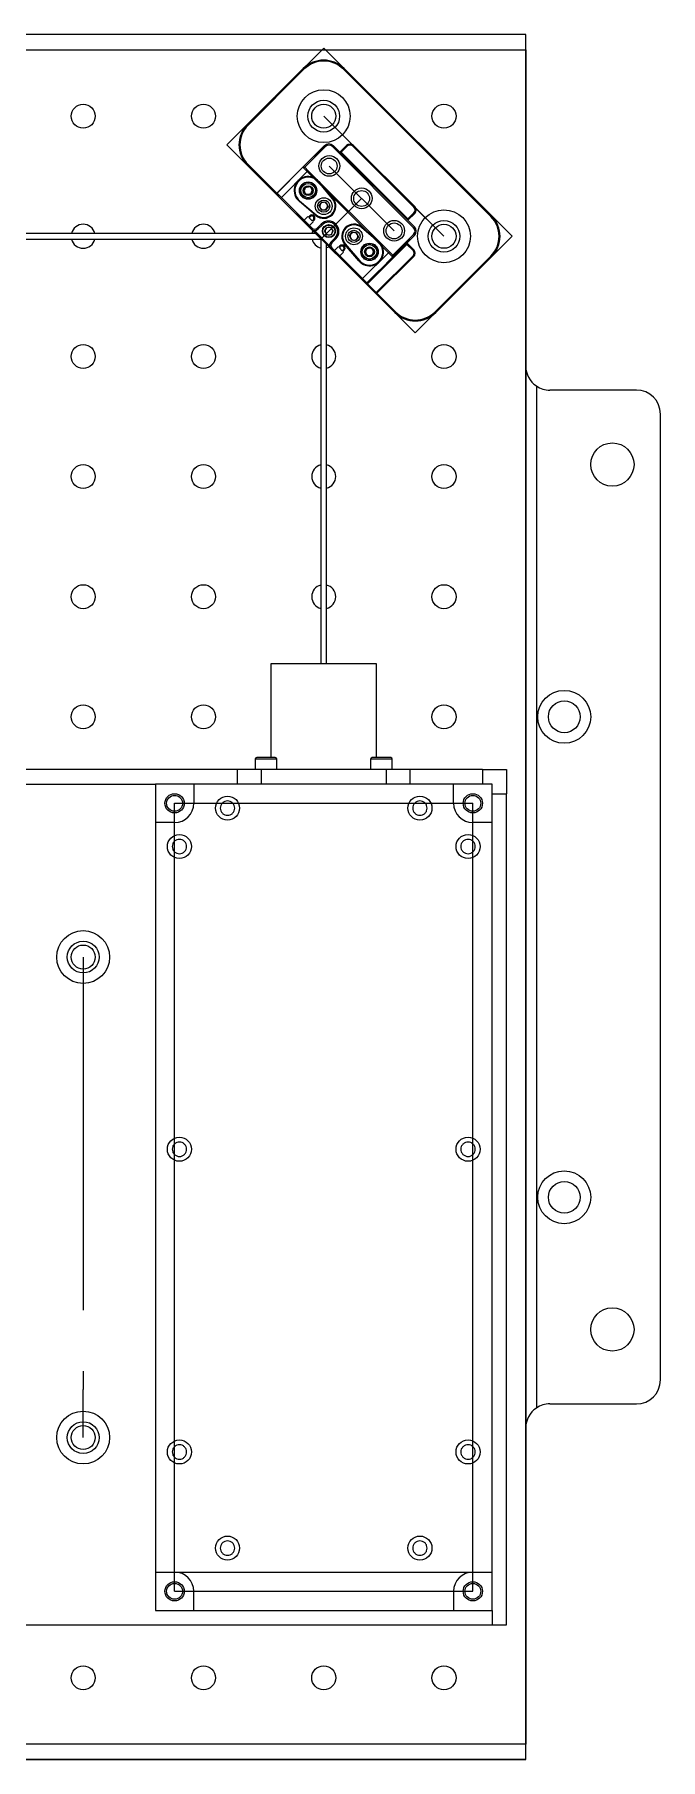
# Model space of a CAD drawing. Header units: millimetres. Extents: x 0 to 210, y 0 to 297.
# Drawn here: x 91.6 to 117.6, y 69.4 to 141.2 of the extents above; entities that cross this region are included whole.
import ezdxf

# ---------------------------------------------------------------- set-up
doc = ezdxf.new("R2010")
doc.units = ezdxf.units.MM
doc.linetypes.add('CENTERX2', pattern=[20.32, 12.7, -2.54, 2.54, -2.54])

msp = doc.modelspace()

# ---------------------------------------------------------------- linework, layer by layer
at = {"color": 7, "linetype": 'Continuous'}
for p, q in [((111.9911, 141.1541), (40.1906, 141.1541)), ((111.9911, 69.3541), (111.9911, 141.1541)), ((99.5694, 136.5608), (103.5911, 140.5825)), ((111.4195, 132.7541), (103.5911, 140.5825)), ((107.3978, 128.7324), (99.5694, 136.5608)), ((102.9086, 135.4482), (101.8309, 134.3705)), ((106.2851, 132.0716), (102.9086, 135.4482)), ((103.7111, 132.8741), (103.4711, 132.6341)), ((107.3978, 128.7324), (111.4195, 132.7541)), ((97.3911, 76.3541), (97.3911, 109.1541)), ((97.3911, 109.1541), (109.7911, 109.1541)), ((109.7911, 76.3541), (109.7911, 109.1541)), ((97.3911, 76.3541), (109.7911, 76.3541)), ((111.9911, 69.3541), (40.1906, 69.3541))]:
    msp.add_line(p, q, dxfattribs=at)
at = {"color": 7, "linetype": 'Continuous', "lineweight": 25}
for p, q in [((111.9911, 141.1541), (40.1906, 141.1541)), ((111.9911, 140.5141), (111.9911, 141.1541)), ((52.8706, 140.5141), (111.9911, 140.5141)), ((111.9911, 140.5141), (111.9911, 69.9941)), ((100.4179, 137.4093), (102.7425, 139.734)), ((102.7708, 139.7057), (100.4462, 137.3811)), ((102.7425, 139.734), (102.7708, 139.7057)), ((104.4396, 139.734), (104.4113, 139.7057)), ((110.5427, 133.5743), (104.4113, 139.7057)), ((104.4396, 139.734), (110.571, 133.6026)), ((100.4179, 137.4093), (100.4462, 137.3811)), ((101.6437, 134.5431), (103.6278, 136.5272)), ((102.729, 135.6278), (103.627, 136.5258)), ((103.6629, 136.4899), (102.8008, 135.6278)), ((103.6629, 136.4899), (103.627, 136.5258)), ((103.9503, 136.4899), (103.9862, 136.5258)), ((107.3269, 133.1133), (103.9503, 136.4899)), ((103.9862, 136.5258), (107.3628, 133.1492)), ((104.2614, 136.2528), (103.987, 136.5272)), ((104.2614, 136.2528), (104.5442, 136.5357)), ((104.5725, 136.5074), (104.318, 136.2528)), ((104.5442, 136.5357), (104.5725, 136.5074)), ((104.8271, 136.5357), (104.7988, 136.5074)), ((107.3444, 133.9618), (104.7988, 136.5074)), ((104.8271, 136.5357), (107.3727, 133.9901)), ((100.4462, 135.7406), (100.4179, 135.7123)), ((101.6437, 134.4865), (100.4179, 135.7123)), ((100.4462, 135.7406), (101.6437, 134.5431)), ((104.318, 136.2528), (104.2614, 136.2528)), ((107.0898, 133.4244), (104.2614, 136.2528)), ((104.318, 136.2528), (107.0898, 133.481)), ((101.6513, 134.5501), (102.729, 135.6278)), ((102.9086, 135.4482), (101.8309, 134.3705)), ((102.9086, 135.4482), (102.729, 135.6278)), ((102.729, 135.6278), (102.8008, 135.6278)), ((102.8008, 135.6278), (102.9445, 135.4841)), ((102.9086, 135.4482), (102.9445, 135.4841)), ((103.1532, 135.2035), (102.9086, 135.4482)), ((102.9445, 135.4841), (106.3211, 132.1075)), ((103.3906, 135.0351), (103.3673, 135.0154)), ((103.9557, 134.3197), (103.3673, 135.0154)), ((103.3906, 135.0351), (103.979, 134.3393)), ((101.6437, 134.5431), (101.6437, 134.4865)), ((101.6437, 134.4865), (101.6513, 134.4789)), ((101.6513, 134.4783), (101.6513, 134.5501)), ((101.6513, 134.5501), (101.8309, 134.3705)), ((101.795, 134.3346), (101.6513, 134.4783)), ((101.795, 134.3346), (101.8309, 134.3705)), ((103.0702, 133.0594), (101.795, 134.3346)), ((101.8309, 134.3705), (102.7775, 133.424)), ((105.4253, 132.9315), (103.7685, 134.5883)), ((103.9557, 134.3197), (103.979, 134.3393)), ((102.5673, 134.2118), (102.5869, 134.2351)), ((103.263, 133.6234), (102.5673, 134.2118)), ((102.5869, 134.2351), (103.2827, 133.6467)), ((102.9319, 133.5785), (102.7775, 133.424)), ((102.9553, 133.5551), (102.9319, 133.5785)), ((103.0091, 133.609), (102.9553, 133.5551)), ((103.0379, 133.5803), (102.984, 133.5264)), ((103.2827, 133.6467), (103.263, 133.6234)), ((103.4087, 134.0294), (103.5155, 134.1783)), ((103.4842, 133.8624), (103.4087, 134.0294)), ((103.4842, 133.8624), (103.6666, 133.8443)), ((103.6979, 134.1603), (103.5155, 134.1783)), ((103.7735, 133.9932), (103.6666, 133.8443)), ((103.6979, 134.1603), (103.7735, 133.9932)), ((107.0898, 133.481), (107.3444, 133.7355)), ((107.3727, 133.7073), (107.0898, 133.4244)), ((107.3727, 133.9901), (107.3444, 133.9618)), ((107.3444, 133.7355), (107.3727, 133.7073)), ((110.571, 133.6026), (110.5427, 133.5743)), ((103.2555, 132.8741), (48.9625, 132.8741)), ((102.7775, 133.424), (103.0038, 133.1977)), ((102.984, 133.5264), (103.1061, 133.4042)), ((103.0038, 133.1977), (103.1582, 133.3522)), ((103.0038, 133.1977), (103.1061, 133.0953)), ((103.0702, 133.0594), (103.1061, 133.0953)), ((103.0927, 133.037), (103.0702, 133.0594)), ((103.1928, 132.9368), (103.0927, 133.037)), ((103.1061, 133.4042), (103.16, 133.4581)), ((103.1349, 133.3755), (103.1888, 133.4294)), ((103.1582, 133.3522), (103.1349, 133.3755)), ((103.1928, 132.9368), (103.2287, 132.9728)), ((103.7738, 132.3558), (103.1928, 132.9368)), ((103.2012, 133.0003), (103.2287, 132.9728)), ((103.2036, 132.926), (103.2457, 132.8741)), ((103.2287, 132.9728), (103.8097, 132.3917)), ((103.2508, 132.8741), (103.2532, 132.8764)), ((103.3217, 133.0953), (103.4869, 133.2606)), ((103.3576, 133.0594), (103.3217, 133.0953)), ((103.5228, 133.2246), (103.3576, 133.0594)), ((103.4869, 133.2606), (103.5228, 133.2246)), ((103.6234, 132.9626), (103.709, 133.1248)), ((103.6234, 132.9626), (103.721, 132.8075)), ((103.709, 133.1248), (103.8921, 133.1317)), ((103.9898, 132.9766), (103.8921, 133.1317)), ((103.9898, 132.9766), (103.9042, 132.8144)), ((104.6659, 132.7721), (104.7727, 132.9211)), ((104.9552, 132.903), (104.7727, 132.9211)), ((104.9552, 132.903), (105.0307, 132.736)), ((105.1566, 133.1187), (105.1763, 133.142)), ((105.8524, 132.5303), (105.1566, 133.1187)), ((105.1763, 133.142), (105.8721, 132.5536)), ((107.0898, 133.481), (107.0898, 133.4244)), ((107.3642, 133.1501), (107.0898, 133.4244)), ((107.3269, 133.1133), (107.3628, 133.1492)), ((48.7225, 132.6341), (103.4711, 132.6341)), ((103.4833, 132.6463), (103.4711, 132.6341)), ((103.4711, 132.6341), (103.4711, 114.9541)), ((103.7111, 114.9541), (103.7111, 132.4185)), ((103.8178, 132.3084), (103.7111, 132.2687)), ((103.9042, 132.8144), (103.721, 132.8075)), ((103.7738, 132.3558), (103.8097, 132.3917)), ((103.874, 132.2557), (103.7738, 132.3558)), ((103.8097, 132.3917), (103.8373, 132.3642)), ((103.8282, 132.291), (104.0708, 132.0484)), ((103.8964, 132.2332), (103.874, 132.2557)), ((103.8964, 132.5206), (104.0616, 132.6858)), ((103.9323, 132.4847), (103.8964, 132.5206)), ((103.9323, 132.2691), (103.8964, 132.2332)), ((105.1716, 130.958), (103.8964, 132.2332)), ((104.0976, 132.6499), (103.9323, 132.4847)), ((103.9323, 132.2691), (104.0347, 132.1668)), ((104.1892, 132.3212), (104.0347, 132.1668)), ((104.0347, 132.1668), (104.261, 131.9405)), ((104.0976, 132.6499), (104.0616, 132.6858)), ((104.2125, 132.2979), (104.1892, 132.3212)), ((104.2664, 132.3518), (104.2125, 132.2979)), ((104.2951, 132.323), (104.2412, 132.2691)), ((104.2412, 132.2691), (104.3634, 132.147)), ((104.3634, 132.147), (104.4173, 132.2009)), ((104.3921, 132.1183), (104.446, 132.1722)), ((104.4155, 132.0949), (104.3921, 132.1183)), ((104.4837, 132.4457), (104.4604, 132.426)), ((105.0488, 131.7303), (104.4604, 132.426)), ((104.4837, 132.4457), (105.0721, 131.7499)), ((104.7414, 132.6051), (104.6659, 132.7721)), ((104.7414, 132.6051), (104.9239, 132.5871)), ((105.0307, 132.736), (104.9239, 132.5871)), ((105.352, 130.7786), (107.049, 132.4757)), ((107.049, 132.4191), (105.4085, 130.7786)), ((105.8721, 132.5536), (105.8524, 132.5303)), ((106.2851, 132.0716), (106.0405, 132.3162)), ((106.4647, 131.9638), (107.3269, 132.8259)), ((107.3628, 132.79), (106.4647, 131.892)), ((107.049, 132.4757), (107.3642, 132.7908)), ((107.049, 132.4191), (107.049, 132.4757)), ((107.049, 132.4757), (107.3319, 132.1928)), ((107.3036, 132.1646), (107.049, 132.4191)), ((107.3036, 132.1646), (107.3319, 132.1928)), ((107.3269, 132.8259), (107.3628, 132.79)), ((104.261, 131.9405), (104.4155, 132.0949)), ((104.261, 131.9405), (105.2075, 130.9939)), ((105.0488, 131.7303), (105.0721, 131.7499)), ((105.2075, 130.9939), (106.2851, 132.0716)), ((106.4647, 131.892), (105.3871, 130.8143)), ((105.7762, 130.4109), (107.3036, 131.9383)), ((107.3319, 131.91), (105.8045, 130.3826)), ((106.2851, 132.0716), (106.3211, 132.1075)), ((106.4647, 131.892), (106.2851, 132.0716)), ((106.3211, 132.1075), (106.4647, 131.9638)), ((106.4647, 131.892), (106.4647, 131.9638)), ((107.3319, 131.91), (107.3036, 131.9383)), ((108.218, 129.6092), (110.5427, 131.9338)), ((110.571, 131.9055), (108.2463, 129.5809)), ((110.571, 131.9055), (110.5427, 131.9338)), ((105.2075, 130.9939), (105.1716, 130.958)), ((105.3153, 130.8143), (105.1716, 130.958)), ((105.2075, 130.9939), (105.3871, 130.8143)), ((105.3871, 130.8143), (105.3153, 130.8143)), ((105.3158, 130.8143), (105.3518, 130.7784)), ((105.3518, 130.7784), (105.352, 130.7786)), ((106.5493, 129.5809), (105.3518, 130.7784)), ((105.7479, 130.3826), (105.352, 130.7786)), ((105.4085, 130.7786), (105.352, 130.7786)), ((105.4085, 130.7786), (105.7762, 130.4109)), ((105.7479, 130.3826), (105.7762, 130.4109)), ((105.7479, 130.3826), (105.8045, 130.3826)), ((105.8045, 130.3826), (105.7762, 130.4109)), ((105.8041, 130.3826), (106.5776, 129.6092)), ((106.5493, 129.5809), (106.5776, 129.6092)), ((108.2463, 129.5809), (108.218, 129.6092)), ((112.4311, 126.5256), (112.4311, 83.9826)), ((116.5911, 126.3541), (112.9911, 126.3541)), ((117.5911, 85.1541), (117.5911, 125.3541)), ((101.3911, 114.9541), (101.3911, 111.0541)), ((105.7911, 114.9541), (101.3911, 114.9541)), ((105.7911, 111.0541), (105.7911, 114.9541)), ((100.7411, 110.9916), (100.7411, 110.5541)), ((101.6411, 110.5541), (101.6411, 110.9916)), ((105.5411, 110.9916), (105.5411, 110.5541)), ((106.4411, 110.5541), (106.4411, 110.9916)), ((99.9911, 110.5541), (87.1911, 110.5541)), ((90.5911, 109.9541), (96.5911, 109.9541)), ((98.1911, 109.9541), (96.5911, 109.9541)), ((96.5911, 109.9541), (96.5911, 108.3541)), ((98.1911, 109.9541), (98.1911, 109.1541)), ((108.9911, 109.9541), (98.1911, 109.9541)), ((99.9911, 110.5541), (99.9911, 109.9541)), ((101.0007, 110.5541), (99.9911, 110.5541)), ((101.0007, 109.9541), (101.0007, 110.5541)), ((106.1814, 110.5541), (101.0007, 110.5541)), ((106.1814, 110.5541), (106.1814, 109.9541)), ((107.1911, 110.5541), (106.1814, 110.5541)), ((107.1911, 109.9541), (107.1911, 110.5541)), ((110.1911, 110.5541), (107.1911, 110.5541)), ((108.9911, 109.1541), (108.9911, 109.9541)), ((110.5911, 109.9541), (108.9911, 109.9541)), ((110.1911, 110.5541), (110.1911, 109.9541)), ((110.1911, 110.5541), (111.1911, 110.5541)), ((110.5911, 108.3541), (110.5911, 109.9541)), ((111.1911, 110.5541), (111.1911, 109.5541)), ((110.5911, 109.5541), (111.1911, 109.5541)), ((111.1911, 74.9541), (111.1911, 109.5541)), ((96.5911, 108.3541), (96.5911, 77.1541)), ((97.3911, 108.3541), (96.5911, 108.3541)), ((110.5911, 108.3541), (109.7911, 108.3541)), ((110.5911, 77.1541), (110.5911, 108.3541)), ((96.5911, 96.4541), (96.5907, 96.4541)), ((110.5914, 96.4541), (110.5911, 96.4541)), ((96.5907, 94.6945), (96.5911, 94.6945)), ((96.5911, 94.6541), (96.5907, 94.6541)), ((110.5914, 94.6541), (110.5911, 94.6541)), ((96.5911, 92.8541), (96.5907, 92.8541)), ((110.5914, 92.8541), (110.5911, 92.8541)), ((96.5911, 91.0541), (96.5907, 91.0541)), ((110.5914, 91.0541), (110.5911, 91.0541)), ((96.5911, 89.2541), (96.5907, 89.2541)), ((110.5914, 89.2541), (110.5911, 89.2541)), ((112.9911, 84.1541), (116.5911, 84.1541)), ((96.5907, 80.0541), (96.5911, 80.0541)), ((110.5911, 80.0541), (110.5914, 80.0541)), ((96.5911, 77.1541), (110.5911, 77.1541)), ((96.5911, 77.1541), (96.5911, 75.5541)), ((110.5911, 75.5541), (110.5911, 77.1541)), ((98.1911, 75.5541), (98.1911, 76.3541)), ((108.9911, 76.3541), (108.9911, 75.5541)), ((96.5911, 75.5541), (98.1911, 75.5541)), ((98.1911, 75.5541), (108.9911, 75.5541)), ((108.9911, 75.5541), (110.5911, 75.5541)), ((110.5911, 75.5541), (110.5911, 74.9541)), ((76.5911, 74.9541), (110.5911, 74.9541)), ((110.5911, 74.9541), (111.1911, 74.9541)), ((111.9911, 69.9941), (40.1906, 69.9941)), ((111.9911, 69.3541), (111.9911, 69.9941)), ((40.1906, 69.3541), (111.9911, 69.3541))]:
    msp.add_line(p, q, dxfattribs=at)
at = {"color": 7, "linetype": 'CENTERX2'}
for p, q in [((108.5911, 132.7541), (103.5911, 137.7541)), ((103.5911, 137.7541), (105.0053, 136.3399)), ((106.5171, 132.9789), (103.8159, 135.6801)), ((103.4836, 132.6466), (105.1665, 134.3295)), ((103.4836, 132.6466), (104.4735, 133.6365)), ((108.5911, 132.7541), (107.1769, 134.1683)), ((103.5911, 132.7541), (103.4711, 132.6341)), ((93.5911, 102.7541), (93.5911, 100.7541)), ((93.5911, 100.7541), (93.5911, 84.7541)), ((93.5911, 82.7541), (93.5911, 84.7541))]:
    msp.add_line(p, q, dxfattribs=at)
at = {"color": 8, "linetype": 'Continuous', "lineweight": 25}
for p, q in [((103.0927, 133.037), (103.0928, 133.0399)), ((103.2615, 133.0055), (103.2287, 132.9728)), ((103.8097, 132.3917), (103.8425, 132.4245)), ((103.874, 132.2557), (103.8769, 132.2558)), ((104.0708, 132.0484), (104.076, 132.0536)), ((101.6411, 110.9916), (100.7411, 110.9916)), ((106.4411, 110.9916), (105.5411, 110.9916))]:
    msp.add_line(p, q, dxfattribs=at)
at = {"color": 7, "linetype": 'Continuous', "lineweight": 25, "flags": 128}
msp.add_lwpolyline([(103.1057, 132.8741), (103.1435, 132.9769), (103.1466, 132.983)], dxfattribs=at)
at = {"color": 7, "linetype": 'Continuous', "lineweight": 25}
for centre, radius in [((103.5911, 137.7541), 1.1), ((93.5911, 137.7541), 0.5), ((98.5911, 137.7541), 0.5), ((103.5911, 137.7541), 0.66), ((103.5911, 137.7541), 0.5), ((108.5911, 137.7541), 0.5), ((103.8246, 135.6816), 0.4305), ((103.8159, 135.6801), 0.33), ((102.9445, 134.6579), 0.3607), ((102.9445, 134.6579), 0.3505), ((102.9445, 134.6579), 0.2997), ((102.9445, 134.6579), 0.2032), ((103.5911, 134.0113), 0.3505), ((105.1716, 134.3346), 0.4305), ((105.1665, 134.3295), 0.33), ((103.5911, 134.0113), 0.2532), ((108.5911, 132.7541), 1.1), ((103.8066, 132.9696), 0.2705), ((103.8066, 132.9696), 0.2532), ((104.8483, 132.7541), 0.3505), ((104.8483, 132.7541), 0.2532), ((106.5186, 132.9876), 0.4305), ((106.5171, 132.9789), 0.33), ((108.5911, 132.7541), 0.66), ((108.5911, 132.7541), 0.5), ((105.4949, 132.1075), 0.3607), ((105.4949, 132.1075), 0.3505), ((105.4949, 132.1075), 0.2997), ((105.4949, 132.1075), 0.2032), ((93.5911, 127.7541), 0.5), ((98.5911, 127.7541), 0.5), ((108.5911, 127.7541), 0.5), ((115.5911, 123.2541), 0.9), ((93.5911, 122.7541), 0.5), ((98.5911, 122.7541), 0.5), ((108.5911, 122.7541), 0.5), ((93.5911, 117.7541), 0.5), ((98.5911, 117.7541), 0.5), ((108.5911, 117.7541), 0.5), ((113.5906, 112.7541), 1.1), ((93.5911, 112.7541), 0.5), ((98.5911, 112.7541), 0.5), ((108.5911, 112.7541), 0.5), ((113.5906, 112.7541), 0.66), ((97.3911, 109.1541), 0.4), ((97.3911, 109.1541), 0.33), ((99.5911, 108.9541), 0.5), ((107.5911, 108.9541), 0.5), ((109.7911, 109.1541), 0.4), ((109.7911, 109.1541), 0.33), ((97.5911, 107.3541), 0.5), ((109.5911, 107.3541), 0.5), ((93.5911, 102.7541), 1.1), ((93.5911, 102.7541), 0.66), ((93.5911, 102.7541), 0.5), ((97.5911, 94.7541), 0.5), ((109.5911, 94.7541), 0.5), ((113.5906, 92.7541), 1.1), ((113.5906, 92.7541), 0.66), ((115.5911, 87.2541), 0.9), ((93.5911, 82.7541), 1.1), ((93.5911, 82.7541), 0.66), ((93.5911, 82.7541), 0.5), ((97.5911, 82.1541), 0.5), ((109.5911, 82.1541), 0.5), ((99.5911, 78.1541), 0.5), ((107.5911, 78.1541), 0.5), ((97.3911, 76.3541), 0.4), ((97.3911, 76.3541), 0.33), ((109.7911, 76.3541), 0.4), ((109.7911, 76.3541), 0.33), ((93.5911, 72.7541), 0.5), ((98.5911, 72.7541), 0.5), ((103.5911, 72.7541), 0.5), ((108.5911, 72.7541), 0.5)]:
    msp.add_circle(centre, radius, dxfattribs=at)
for centre, radius, start, end in [((103.5911, 138.8854), 1.2, 45, 135), ((103.5911, 138.8854), 1.16, 45, 135), ((101.2664, 136.5608), 1.2, 135, 225), ((101.2664, 136.5608), 1.16, 135, 225), ((103.8066, 136.3462), 0.254, 45, 135), ((103.8066, 136.3462), 0.2032, 45, 135), ((104.6857, 136.3943), 0.2, 45, 135), ((104.6857, 136.3943), 0.16, 45, 135), ((102.9445, 134.6579), 0.5842, 40.219808, 229.780192), ((102.9445, 134.6579), 0.5537, 40.219808, 229.780192), ((102.9445, 134.6579), 0.16, 154.229412, 214.229412), ((102.9445, 134.6579), 0.16, 94.229412, 154.229412), ((102.9445, 134.6579), 0.16, 274.229412, 334.229412), ((102.9445, 134.6579), 0.16, 334.229412, 34.229412), ((103.5911, 134.0113), 0.508, 229.780192, 40.219808), ((103.5911, 134.0113), 0.4775, 229.780192, 40.219808), ((102.2538, 133.9783), 0.0799, 200.573775, 249.143674), ((103.0989, 133.5192), 0.127, 315, 135), ((103.0989, 133.5192), 0.0864, 315, 135), ((103.5911, 134.0113), 0.1588, 144.343443, 204.343467), ((103.5911, 134.0113), 0.1588, 204.343467, 264.343419), ((103.5911, 134.0113), 0.1587, 84.343419, 144.343443), ((103.5911, 134.0113), 0.1588, 264.343419, 324.343443), ((103.5911, 134.0113), 0.1587, 24.343467, 84.343419), ((103.5911, 134.0113), 0.1588, 324.343443, 24.343467), ((107.2313, 133.8487), 0.16, 315, 45), ((107.2313, 133.8487), 0.2, 315, 45), ((109.7224, 132.7541), 1.16, 315, 45), ((109.7224, 132.7541), 1.2, 315, 45), ((93.5911, 132.7541), 0.5, 90, 166.11346), ((93.5911, 132.7541), 0.5, 13.88654, 90), ((98.5911, 132.7541), 0.5, 90, 166.11346), ((98.5911, 132.7541), 0.5, 13.88654, 90), ((103.2139, 133.2031), 0.2032, 225, 315), ((103.2139, 133.2031), 0.1524, 225, 315), ((103.7922, 132.9552), 0.4318, 315, 135), ((103.7922, 132.9552), 0.381, 315, 135), ((103.8066, 132.9696), 0.1588, 152.177885, 212.177838), ((103.8066, 132.9696), 0.1588, 92.177861, 152.177885), ((103.8066, 132.9696), 0.1588, 212.177838, 272.177861), ((103.8066, 132.9696), 0.1588, 32.177838, 92.177861), ((103.8066, 132.9696), 0.1588, 272.177861, 332.177885), ((103.8066, 132.9696), 0.1588, 332.177885, 32.177838), ((104.8483, 132.7541), 0.508, 49.780192, 220.219808), ((104.8483, 132.7541), 0.4775, 49.780192, 220.219808), ((104.8483, 132.7541), 0.1588, 144.343443, 204.343467), ((104.8483, 132.7541), 0.1588, 84.343419, 144.343443), ((104.8483, 132.7541), 0.1587, 24.343467, 84.343419), ((107.1832, 132.9696), 0.2032, 315, 45), ((107.1832, 132.9696), 0.254, 315, 45), ((107.1846, 132.9705), 0.254, 315, 45), ((93.5911, 132.7541), 0.5, 193.88654, 346.11346), ((98.5911, 132.7541), 0.5, 193.88654, 346.11346), ((103.5911, 132.7541), 0.5, 193.88654, 256.11346), ((104.0401, 132.3769), 0.2032, 135, 225), ((104.0401, 132.3769), 0.1524, 135, 225), ((104.3562, 132.262), 0.127, 315, 135), ((104.3562, 132.262), 0.0864, 315, 135), ((104.8483, 132.7541), 0.1588, 204.343467, 264.343419), ((104.8483, 132.7541), 0.1588, 264.343419, 324.343443), ((104.8483, 132.7541), 0.1587, 324.343443, 24.343467), ((105.4949, 132.1075), 0.5842, 220.219808, 49.780192), ((105.4949, 132.1075), 0.5537, 220.219808, 49.780192), ((105.4949, 132.1075), 0.16, 165, 225), ((105.4949, 132.1075), 0.16, 105, 165), ((105.4949, 132.1075), 0.16, 45, 105), ((105.4949, 132.1075), 0.16, 345, 45), ((107.1904, 132.0514), 0.16, 315, 45), ((107.1904, 132.0514), 0.2, 315, 45), ((104.0888, 132.0664), 0.0254, 225, 269.765085), ((105.4949, 132.1075), 0.16, 225, 285), ((105.4949, 132.1075), 0.16, 285, 345), ((107.3978, 130.4294), 1.2, 225, 315), ((107.3978, 130.4294), 1.16, 225, 315), ((103.5911, 127.7541), 0.5, 103.88654, 256.11346), ((103.5911, 127.7541), 0.5, 283.88654, 76.11346), ((112.9911, 127.3541), 1, 180, 235.944202), ((112.9911, 127.3541), 1, 235.944202, 270), ((116.5911, 125.3541), 1, 0, 90), ((103.5911, 122.7541), 0.5, 103.88654, 256.11346), ((103.5911, 122.7541), 0.5, 283.88654, 76.11346), ((103.5911, 117.7541), 0.5, 103.88654, 256.11346), ((103.5911, 117.7541), 0.5, 283.88654, 76.11346), ((100.8036, 110.9916), 0.0625, 90, 180), ((101.5786, 110.9916), 0.0625, 0, 90), ((105.6036, 110.9916), 0.0625, 90, 180), ((106.3786, 110.9916), 0.0625, 0, 90), ((97.3911, 109.1541), 0.8, 270, 360), ((109.7911, 109.1541), 0.8, 180, 270), ((116.5911, 85.1541), 1, 270, 0), ((112.9911, 83.1541), 1, 90, 124.055798), ((112.9911, 83.1541), 1, 124.055798, 180), ((97.3911, 76.3541), 0.8, 0, 90), ((109.7911, 76.3541), 0.8, 90, 180)]:
    msp.add_arc(centre, radius, start, end, dxfattribs=at)
for points, knots in [([(102.7602, 134.6443), (102.7705, 134.6655), (102.7874, 134.7005), (102.8166, 134.761), (102.8319, 134.7926), (102.8406, 134.8107)], [0, 0, 0, 0, 0.39827989, 0.65758304, 1, 1, 1, 1]), ([(102.8642, 134.4915), (102.8509, 134.511), (102.829, 134.5432), (102.7913, 134.5986), (102.7715, 134.6277), (102.7602, 134.6443)], [0, 0, 0, 0, 0.3982799, 0.657583, 1, 1, 1, 1]), ([(102.8406, 134.8107), (102.8538, 134.8116), (102.8824, 134.8138), (102.9319, 134.8174), (102.982, 134.8211), (103.011, 134.8233), (103.0248, 134.8243)], [0, 0, 0, 0, 0.2310333, 0.497074, 0.7599085, 1, 1, 1, 1]), ([(103.0484, 134.5051), (103.0346, 134.5041), (103.0056, 134.502), (102.9555, 134.4982), (102.906, 134.4946), (102.8774, 134.4925), (102.8642, 134.4915)], [0, 0, 0, 0, 0.24009155, 0.50292603, 0.76896671, 1, 1, 1, 1]), ([(103.0248, 134.8243), (103.0381, 134.8048), (103.06, 134.7726), (103.0977, 134.7171), (103.1175, 134.6881), (103.1288, 134.6715)], [0, 0, 0, 0, 0.3982799, 0.657583, 1, 1, 1, 1]), ([(103.1288, 134.6715), (103.1185, 134.6503), (103.1016, 134.6152), (103.0724, 134.5548), (103.0571, 134.5231), (103.0484, 134.5051)], [0, 0, 0, 0, 0.3982799, 0.657583, 1, 1, 1, 1]), ([(105.3164, 132.0597), (105.3225, 132.0824), (105.3326, 132.12), (105.3499, 132.1849), (105.359, 132.2188), (105.3642, 132.2382)], [0, 0, 0, 0, 0.3982799, 0.657583, 1, 1, 1, 1]), ([(105.3642, 132.2382), (105.387, 132.2443), (105.4246, 132.2543), (105.4894, 132.2717), (105.5234, 132.2808), (105.5427, 132.286)], [0, 0, 0, 0, 0.39827989, 0.65758304, 1, 1, 1, 1]), ([(105.5427, 132.286), (105.5525, 132.2762), (105.573, 132.2556), (105.6086, 132.2201), (105.6437, 132.185), (105.6639, 132.1647), (105.6734, 132.1553)], [0, 0, 0, 0, 0.2400915, 0.502926, 0.7689667, 1, 1, 1, 1]), ([(105.6734, 132.1553), (105.6673, 132.1326), (105.6572, 132.095), (105.6398, 132.0301), (105.6307, 131.9962), (105.6255, 131.9768)], [0, 0, 0, 0, 0.3982799, 0.657583, 1, 1, 1, 1]), ([(105.4471, 131.929), (105.4376, 131.9384), (105.4174, 131.9587), (105.3823, 131.9938), (105.3467, 132.0293), (105.3262, 132.0499), (105.3164, 132.0597)], [0, 0, 0, 0, 0.2310333, 0.497074, 0.7599085, 1, 1, 1, 1]), ([(105.6255, 131.9768), (105.6028, 131.9707), (105.5652, 131.9607), (105.5004, 131.9433), (105.4664, 131.9342), (105.4471, 131.929)], [0, 0, 0, 0, 0.3982799, 0.657583, 1, 1, 1, 1]), ([(101.339, 111.0541), (101.292, 111.0541), (101.2194, 111.0541), (101.1175, 111.0541), (101.0415, 111.0541), (100.9714, 111.0541), (100.8934, 111.0541), (100.8264, 111.0541), (100.7994, 111.0541), (100.8039, 111.0541), (100.804, 111.0541)], [0, 0, 0, 0, 0.19199161, 0.29638148, 0.40091301, 0.50530293, 0.60983452, 0.80182614, 0.99381775, 1, 1, 1, 1]), ([(101.5781, 111.0541), (101.577, 111.0541), (101.5748, 111.0541), (101.5512, 111.0541), (101.5137, 111.0541), (101.4485, 111.0541), (101.3821, 111.0541), (101.339, 111.0541)], [0, 0, 0, 0, 0.1623958, 0.3356216, 0.5086127, 0.6818386, 1, 1, 1, 1]), ([(106.139, 111.0541), (106.092, 111.0541), (106.0194, 111.0541), (105.9175, 111.0541), (105.8415, 111.0541), (105.7714, 111.0541), (105.6934, 111.0541), (105.6264, 111.0541), (105.5994, 111.0541), (105.6039, 111.0541), (105.604, 111.0541)], [0, 0, 0, 0, 0.19199161, 0.29638148, 0.40091301, 0.50530293, 0.60983452, 0.80182614, 0.99381775, 1, 1, 1, 1]), ([(106.3781, 111.0541), (106.377, 111.0541), (106.3748, 111.0541), (106.3512, 111.0541), (106.3137, 111.0541), (106.2485, 111.0541), (106.1821, 111.0541), (106.139, 111.0541)], [0, 0, 0, 0, 0.1623958, 0.3356216, 0.5086127, 0.6818386, 1, 1, 1, 1]), ([(99.8911, 108.9541), (99.887, 108.9918), (99.8808, 109.05), (99.8435, 109.12), (99.8047, 109.1676), (99.757, 109.2067), (99.6871, 109.2428), (99.5911, 109.2614), (99.4951, 109.2428), (99.4252, 109.2067), (99.3775, 109.1677), (99.3387, 109.12), (99.3013, 109.0501), (99.2951, 108.9918), (99.2911, 108.9541)], [0, 0, 0, 0, 0.1197215, 0.1848037, 0.2499999, 0.3150822, 0.3802785, 0.5, 0.6197215, 0.6848037, 0.7499999, 0.8150822, 0.8802785, 1, 1, 1, 1]), ([(107.8911, 108.9541), (107.887, 108.9918), (107.8808, 109.05), (107.8435, 109.12), (107.8047, 109.1676), (107.757, 109.2067), (107.6871, 109.2428), (107.5911, 109.2614), (107.4951, 109.2428), (107.4252, 109.2067), (107.3775, 109.1677), (107.3387, 109.12), (107.3013, 109.0501), (107.2951, 108.9918), (107.2911, 108.9541)], [0, 0, 0, 0, 0.1197215, 0.1848037, 0.2499999, 0.3150822, 0.3802785, 0.5, 0.6197215, 0.6848037, 0.7499999, 0.8150822, 0.8802785, 1, 1, 1, 1]), ([(99.2911, 108.9541), (99.2951, 108.9164), (99.3013, 108.8581), (99.3387, 108.7882), (99.3774, 108.7405), (99.4252, 108.7015), (99.4951, 108.6653), (99.5911, 108.6468), (99.687, 108.6653), (99.7569, 108.7015), (99.8047, 108.7405), (99.8435, 108.7882), (99.8808, 108.8581), (99.887, 108.9164), (99.8911, 108.9541)], [0, 0, 0, 0, 0.1197215, 0.1848037, 0.2499999, 0.3150822, 0.3802785, 0.5, 0.6197215, 0.6848037, 0.7499999, 0.8150822, 0.8802785, 1, 1, 1, 1]), ([(107.2911, 108.9541), (107.2951, 108.9164), (107.3013, 108.8581), (107.3387, 108.7882), (107.3774, 108.7405), (107.4252, 108.7015), (107.4951, 108.6653), (107.5911, 108.6468), (107.687, 108.6653), (107.7569, 108.7015), (107.8047, 108.7405), (107.8435, 108.7882), (107.8808, 108.8581), (107.887, 108.9164), (107.8911, 108.9541)], [0, 0, 0, 0, 0.1197215, 0.1848037, 0.2499999, 0.3150822, 0.3802785, 0.5, 0.6197215, 0.6848037, 0.7499999, 0.8150822, 0.8802785, 1, 1, 1, 1]), ([(97.8911, 107.3541), (97.887, 107.3918), (97.8808, 107.45), (97.8435, 107.52), (97.8047, 107.5676), (97.757, 107.6067), (97.6871, 107.6428), (97.5911, 107.6614), (97.4951, 107.6428), (97.4252, 107.6067), (97.3775, 107.5677), (97.3387, 107.52), (97.3013, 107.4501), (97.2951, 107.3918), (97.2911, 107.3541)], [0, 0, 0, 0, 0.1197215, 0.1848037, 0.2499999, 0.3150822, 0.3802785, 0.5, 0.6197215, 0.6848037, 0.7499999, 0.8150822, 0.8802785, 1, 1, 1, 1]), ([(97.2911, 107.3541), (97.2951, 107.3164), (97.3013, 107.2581), (97.3387, 107.1882), (97.3774, 107.1405), (97.4252, 107.1015), (97.4951, 107.0653), (97.5911, 107.0468), (97.687, 107.0653), (97.7569, 107.1015), (97.8047, 107.1405), (97.8435, 107.1882), (97.8808, 107.2581), (97.887, 107.3164), (97.8911, 107.3541)], [0, 0, 0, 0, 0.1197215, 0.1848037, 0.2499999, 0.3150822, 0.3802785, 0.5, 0.6197215, 0.6848037, 0.7499999, 0.8150822, 0.8802785, 1, 1, 1, 1]), ([(109.8911, 107.3541), (109.887, 107.3918), (109.8808, 107.45), (109.8435, 107.52), (109.8047, 107.5676), (109.757, 107.6067), (109.6871, 107.6428), (109.5911, 107.6614), (109.4951, 107.6428), (109.4252, 107.6067), (109.3775, 107.5677), (109.3387, 107.52), (109.3013, 107.4501), (109.2951, 107.3918), (109.2911, 107.3541)], [0, 0, 0, 0, 0.1197215, 0.1848037, 0.2499999, 0.3150822, 0.3802785, 0.5, 0.6197215, 0.6848037, 0.7499999, 0.8150822, 0.8802785, 1, 1, 1, 1]), ([(109.2911, 107.3541), (109.2951, 107.3164), (109.3013, 107.2581), (109.3387, 107.1882), (109.3774, 107.1405), (109.4252, 107.1015), (109.4951, 107.0653), (109.5911, 107.0468), (109.687, 107.0653), (109.7569, 107.1015), (109.8047, 107.1405), (109.8435, 107.1882), (109.8808, 107.2581), (109.887, 107.3164), (109.8911, 107.3541)], [0, 0, 0, 0, 0.1197215, 0.1848037, 0.2499999, 0.3150822, 0.3802785, 0.5, 0.6197215, 0.6848037, 0.7499999, 0.8150822, 0.8802785, 1, 1, 1, 1]), ([(97.8911, 94.7541), (97.887, 94.7918), (97.8808, 94.85), (97.8435, 94.92), (97.8047, 94.9676), (97.757, 95.0067), (97.6871, 95.0428), (97.5911, 95.0614), (97.4951, 95.0428), (97.4252, 95.0067), (97.3775, 94.9677), (97.3387, 94.92), (97.3013, 94.8501), (97.2951, 94.7918), (97.2911, 94.7541)], [0, 0, 0, 0, 0.1197215, 0.1848037, 0.2499999, 0.3150822, 0.3802785, 0.5, 0.6197215, 0.6848037, 0.7499999, 0.8150822, 0.8802785, 1, 1, 1, 1]), ([(109.8911, 94.7541), (109.887, 94.7918), (109.8808, 94.85), (109.8435, 94.92), (109.8047, 94.9676), (109.757, 95.0067), (109.6871, 95.0428), (109.5911, 95.0614), (109.4951, 95.0428), (109.4252, 95.0067), (109.3775, 94.9677), (109.3387, 94.92), (109.3013, 94.8501), (109.2951, 94.7918), (109.2911, 94.7541)], [0, 0, 0, 0, 0.1197215, 0.1848037, 0.2499999, 0.3150822, 0.3802785, 0.5, 0.6197215, 0.6848037, 0.7499999, 0.8150822, 0.8802785, 1, 1, 1, 1]), ([(97.2911, 94.7541), (97.2951, 94.7164), (97.3013, 94.6581), (97.3387, 94.5882), (97.3774, 94.5405), (97.4252, 94.5015), (97.4951, 94.4653), (97.5911, 94.4468), (97.687, 94.4653), (97.7569, 94.5015), (97.8047, 94.5405), (97.8435, 94.5882), (97.8808, 94.6581), (97.887, 94.7164), (97.8911, 94.7541)], [0, 0, 0, 0, 0.1197215, 0.1848037, 0.2499999, 0.3150822, 0.3802785, 0.5, 0.6197215, 0.6848037, 0.7499999, 0.8150822, 0.8802785, 1, 1, 1, 1]), ([(109.2911, 94.7541), (109.2951, 94.7164), (109.3013, 94.6581), (109.3387, 94.5882), (109.3774, 94.5405), (109.4252, 94.5015), (109.4951, 94.4653), (109.5911, 94.4468), (109.687, 94.4653), (109.7569, 94.5015), (109.8047, 94.5405), (109.8435, 94.5882), (109.8808, 94.6581), (109.887, 94.7164), (109.8911, 94.7541)], [0, 0, 0, 0, 0.1197215, 0.1848037, 0.2499999, 0.3150822, 0.3802785, 0.5, 0.6197215, 0.6848037, 0.7499999, 0.8150822, 0.8802785, 1, 1, 1, 1]), ([(97.8911, 82.1541), (97.887, 82.1918), (97.8808, 82.25), (97.8435, 82.32), (97.8047, 82.3676), (97.757, 82.4067), (97.6871, 82.4428), (97.5911, 82.4614), (97.4951, 82.4428), (97.4252, 82.4067), (97.3775, 82.3677), (97.3387, 82.32), (97.3013, 82.2501), (97.2951, 82.1918), (97.2911, 82.1541)], [0, 0, 0, 0, 0.1197215, 0.1848037, 0.2499999, 0.3150822, 0.3802785, 0.5, 0.6197215, 0.6848037, 0.7499999, 0.8150822, 0.8802785, 1, 1, 1, 1]), ([(97.2911, 82.1541), (97.2951, 82.1164), (97.3013, 82.0581), (97.3387, 81.9882), (97.3774, 81.9405), (97.4252, 81.9015), (97.4951, 81.8653), (97.5911, 81.8468), (97.687, 81.8653), (97.7569, 81.9015), (97.8047, 81.9405), (97.8435, 81.9882), (97.8808, 82.0581), (97.887, 82.1164), (97.8911, 82.1541)], [0, 0, 0, 0, 0.1197215, 0.1848037, 0.2499999, 0.3150822, 0.3802785, 0.5, 0.6197215, 0.6848037, 0.7499999, 0.8150822, 0.8802785, 1, 1, 1, 1]), ([(109.8911, 82.1541), (109.887, 82.1918), (109.8808, 82.25), (109.8435, 82.32), (109.8047, 82.3676), (109.757, 82.4067), (109.6871, 82.4428), (109.5911, 82.4614), (109.4951, 82.4428), (109.4252, 82.4067), (109.3775, 82.3677), (109.3387, 82.32), (109.3013, 82.2501), (109.2951, 82.1918), (109.2911, 82.1541)], [0, 0, 0, 0, 0.11972147, 0.18480366, 0.24999995, 0.31508218, 0.38027853, 0.5, 0.61972147, 0.68480366, 0.74999995, 0.81508218, 0.88027853, 1, 1, 1, 1]), ([(109.2911, 82.1541), (109.2951, 82.1164), (109.3013, 82.0581), (109.3387, 81.9882), (109.3774, 81.9405), (109.4252, 81.9015), (109.4951, 81.8653), (109.5911, 81.8468), (109.687, 81.8653), (109.7569, 81.9015), (109.8047, 81.9405), (109.8435, 81.9882), (109.8808, 82.0581), (109.887, 82.1164), (109.8911, 82.1541)], [0, 0, 0, 0, 0.1197215, 0.1848037, 0.2499999, 0.3150822, 0.3802785, 0.5, 0.6197215, 0.6848037, 0.7499999, 0.8150822, 0.8802785, 1, 1, 1, 1]), ([(99.8911, 78.1541), (99.887, 78.1918), (99.8808, 78.25), (99.8435, 78.32), (99.8047, 78.3676), (99.757, 78.4067), (99.6871, 78.4428), (99.5911, 78.4614), (99.4951, 78.4428), (99.4252, 78.4067), (99.3775, 78.3677), (99.3387, 78.32), (99.3013, 78.2501), (99.2951, 78.1918), (99.2911, 78.1541)], [0, 0, 0, 0, 0.1197215, 0.1848037, 0.2499999, 0.3150822, 0.3802785, 0.5, 0.6197215, 0.6848037, 0.7499999, 0.8150822, 0.8802785, 1, 1, 1, 1]), ([(107.8911, 78.1541), (107.887, 78.1918), (107.8808, 78.25), (107.8435, 78.32), (107.8047, 78.3676), (107.757, 78.4067), (107.6871, 78.4428), (107.5911, 78.4614), (107.4951, 78.4428), (107.4252, 78.4067), (107.3775, 78.3677), (107.3387, 78.32), (107.3013, 78.2501), (107.2951, 78.1918), (107.2911, 78.1541)], [0, 0, 0, 0, 0.1197215, 0.1848037, 0.2499999, 0.3150822, 0.3802785, 0.5, 0.6197215, 0.6848037, 0.7499999, 0.8150822, 0.8802785, 1, 1, 1, 1]), ([(99.2911, 78.1541), (99.2951, 78.1164), (99.3013, 78.0581), (99.3387, 77.9882), (99.3774, 77.9405), (99.4252, 77.9015), (99.4951, 77.8653), (99.5911, 77.8468), (99.687, 77.8653), (99.7569, 77.9015), (99.8047, 77.9405), (99.8435, 77.9882), (99.8808, 78.0581), (99.887, 78.1164), (99.8911, 78.1541)], [0, 0, 0, 0, 0.1197215, 0.1848037, 0.2499999, 0.3150822, 0.3802785, 0.5, 0.6197215, 0.6848037, 0.7499999, 0.8150822, 0.8802785, 1, 1, 1, 1]), ([(107.2911, 78.1541), (107.2951, 78.1164), (107.3013, 78.0581), (107.3387, 77.9882), (107.3774, 77.9405), (107.4252, 77.9015), (107.4951, 77.8653), (107.5911, 77.8468), (107.687, 77.8653), (107.7569, 77.9015), (107.8047, 77.9405), (107.8435, 77.9882), (107.8808, 78.0581), (107.887, 78.1164), (107.8911, 78.1541)], [0, 0, 0, 0, 0.1197215, 0.1848037, 0.2499999, 0.3150822, 0.3802785, 0.5, 0.6197215, 0.6848037, 0.7499999, 0.8150822, 0.8802785, 1, 1, 1, 1])]:
    msp.add_open_spline(points, degree=3, knots=knots, dxfattribs=at)

doc.saveas('drawing.dxf')
